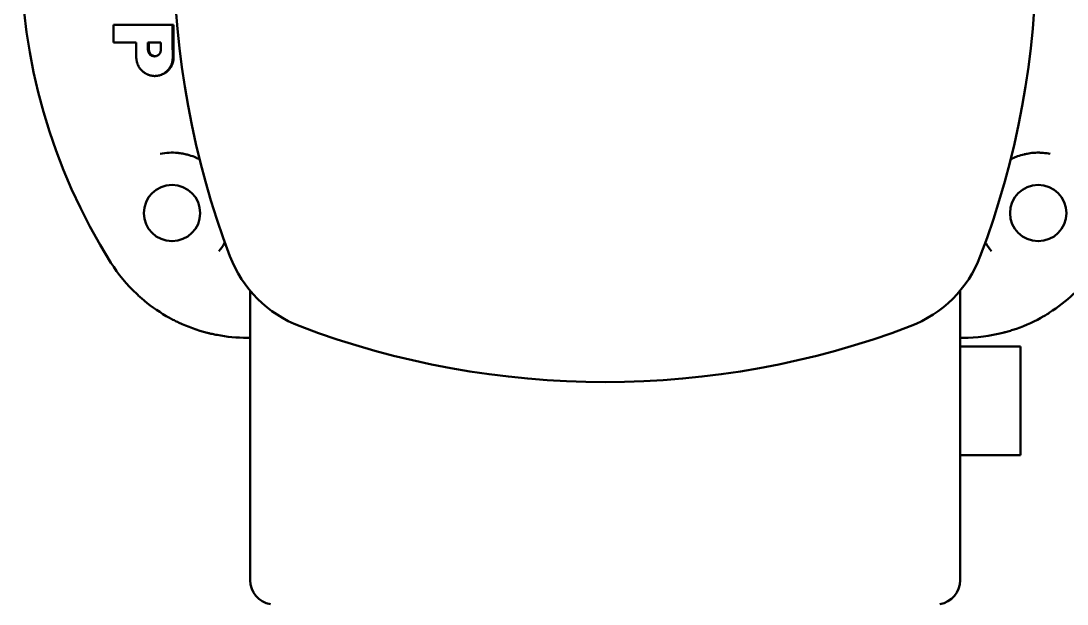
# Model space of a CAD drawing. Header units: millimetres. Extents: x 1510 to 10524, y 7125 to 13164.
# Drawn here: x 4992.38 to 5018.35, y 10978.47 to 10992.96 of the extents above; entities that cross this region are included whole.
import ezdxf

# ---------------------------------------------------------------- set-up
doc = ezdxf.new("R2010")
doc.units = ezdxf.units.MM
doc.header["$LTSCALE"] = 4
doc.layers.add('Visible (ISO)', color=7, linetype='Continuous', lineweight=50)

msp = doc.modelspace()

# ---------------------------------------------------------------- linework, layer by layer
at = {"layer": 'Visible (ISO)'}
for p, q in [((4994.702, 10992.864), (4994.68, 10992.861)), ((4996.165, 10992.862), (4996.143, 10992.858)), ((4995.555, 10992.249), (4995.533, 10992.244)), ((4996.172, 10992.06), (4996.15, 10992.055)), ((4995.842, 10991.612), (4995.821, 10991.606)), ((4998.072, 10979.063), (4998.072, 10986.256)), ((5015.692, 10986.256), (5015.692, 10979.063)), ((4998.072, 10985.086), (4998, 10985.086)), ((5015.764, 10985.086), (5015.692, 10985.086)), ((5017.192, 10984.872), (5015.692, 10984.872)), ((5017.192, 10982.172), (5017.192, 10984.872)), ((5017.192, 10982.172), (5015.692, 10982.172))]:
    msp.add_line(p, q, dxfattribs=at)
for centre in [(4996.132, 10988.186), (5017.632, 10988.186)]:
    msp.add_circle(centre, 0.7, dxfattribs=at)
for centre, radius, start, end in [((5006.882, 10994.686), 14.5, 147.769, 212.231), ((5017.532, 10994.686), 21.35, 159.2294, 200.7706), ((4996.232, 10994.686), 21.35, 339.2294, 20.7706), ((5000.374, 10988.179), 3, 200.7706, 249.2294), ((5013.389, 10988.179), 3, 290.7706, 339.2294), ((5006.882, 11005.336), 21.35, 249.2294, 290.7706), ((4998.672, 10979.063), 0.6, 180, 260.5683), ((5015.092, 10979.063), 0.6, 279.4317, 0)]:
    msp.add_arc(centre, radius, start, end, dxfattribs=at)
for centre, major_axis, ratio, start_param, end_param in [((5007.718, 10994.782), (0.065, 53.643), 0.227351, 1.61505, 1.618411), ((5007.324, 10994.783), (0.067, 53.548), 0.219974, 1.615139, 1.618417), ((5007.715, 10994.788), (-0.062, -52.307), 0.226946, 4.757879, 4.761327)]:
    msp.add_ellipse(centre, major_axis=major_axis, ratio=ratio, start_param=start_param, end_param=end_param, dxfattribs=at)
for points, knots in [([(4994.683, 10992.425), (4994.683, 10992.498), (4994.682, 10992.57), (4994.681, 10992.716), (4994.68, 10992.788), (4994.68, 10992.861)], [-0.4357829, -0.4357829, -0.4357829, -0.4357829, -0.2178914, -0.2178914, 0, 0, 0, 0]), ([(4996.143, 10992.858), (4996.144, 10992.725), (4996.145, 10992.591), (4996.147, 10992.323), (4996.149, 10992.189), (4996.15, 10992.055)], [-0.8046423, -0.8046423, -0.8046423, -0.8046423, -0.4028699, -0.4028699, 0, 0, 0, 0]), ([(4996.165, 10992.862), (4996.166, 10992.729), (4996.167, 10992.595), (4996.169, 10992.328), (4996.17, 10992.194), (4996.172, 10992.06)], [-0.8021992, -0.8021992, -0.8021992, -0.8021992, -0.4015141, -0.4015141, 0, 0, 0, 0]), ([(4995.243, 10992.056), (4995.242, 10992.117), (4995.241, 10992.179), (4995.24, 10992.302), (4995.24, 10992.363), (4995.239, 10992.424)], [-0.3686791, -0.3686791, -0.3686791, -0.3686791, -0.1843396, -0.1843396, 0, 0, 0, 0]), ([(4996.15, 10992.055), (4996.149, 10992.035), (4996.148, 10992.02), (4996.147, 10992.009), (4996.147, 10992.009), (4996.147, 10992.008), (4996.147, 10992.008), (4996.147, 10992.007), (4996.147, 10992.007), (4996.147, 10992.006), (4996.147, 10992.005), (4996.147, 10992.004), (4996.147, 10992.003), (4996.146, 10992.001), (4996.146, 10991.999), (4996.146, 10991.997), (4996.146, 10991.993), (4996.145, 10991.989), (4996.145, 10991.986), (4996.144, 10991.978), (4996.143, 10991.971), (4996.142, 10991.964), (4996.142, 10991.963), (4996.142, 10991.962), (4996.142, 10991.962), (4996.141, 10991.961), (4996.141, 10991.96), (4996.141, 10991.959), (4996.141, 10991.957), (4996.14, 10991.955), (4996.14, 10991.953), (4996.139, 10991.95), (4996.139, 10991.946), (4996.138, 10991.942), (4996.136, 10991.935), (4996.135, 10991.928), (4996.133, 10991.92), (4996.129, 10991.906), (4996.124, 10991.891), (4996.118, 10991.877), (4996.117, 10991.874), (4996.116, 10991.87), (4996.114, 10991.867), (4996.113, 10991.863), (4996.111, 10991.86), (4996.11, 10991.857), (4996.107, 10991.85), (4996.103, 10991.843), (4996.1, 10991.836), (4996.093, 10991.823), (4996.085, 10991.81), (4996.077, 10991.797), (4996.075, 10991.793), (4996.073, 10991.79), (4996.071, 10991.787), (4996.069, 10991.784), (4996.066, 10991.781), (4996.064, 10991.778), (4996.06, 10991.772), (4996.055, 10991.766), (4996.051, 10991.76), (4996.041, 10991.748), (4996.031, 10991.737), (4996.021, 10991.726), (4996.011, 10991.715), (4996, 10991.705), (4995.988, 10991.696), (4995.977, 10991.686), (4995.965, 10991.677), (4995.953, 10991.668), (4995.941, 10991.66), (4995.928, 10991.652), (4995.915, 10991.645), (4995.902, 10991.638), (4995.889, 10991.631), (4995.875, 10991.626), (4995.868, 10991.623), (4995.862, 10991.62), (4995.855, 10991.617), (4995.848, 10991.615), (4995.841, 10991.612), (4995.834, 10991.61), (4995.819, 10991.606), (4995.805, 10991.602), (4995.79, 10991.599), (4995.783, 10991.598), (4995.776, 10991.596), (4995.769, 10991.595), (4995.761, 10991.594), (4995.754, 10991.593), (4995.746, 10991.592), (4995.732, 10991.591), (4995.717, 10991.59), (4995.702, 10991.59), (4995.694, 10991.59), (4995.687, 10991.59), (4995.68, 10991.591), (4995.672, 10991.591), (4995.665, 10991.592), (4995.657, 10991.593), (4995.643, 10991.594), (4995.628, 10991.596), (4995.613, 10991.599), (4995.598, 10991.602), (4995.584, 10991.606), (4995.57, 10991.61), (4995.556, 10991.615), (4995.542, 10991.62), (4995.528, 10991.626), (4995.521, 10991.629), (4995.514, 10991.632), (4995.507, 10991.635), (4995.501, 10991.638), (4995.494, 10991.642), (4995.487, 10991.645), (4995.474, 10991.653), (4995.461, 10991.66), (4995.449, 10991.669), (4995.436, 10991.678), (4995.424, 10991.687), (4995.413, 10991.696), (4995.401, 10991.706), (4995.39, 10991.716), (4995.379, 10991.727), (4995.376, 10991.73), (4995.373, 10991.732), (4995.371, 10991.735), (4995.368, 10991.738), (4995.365, 10991.741), (4995.363, 10991.744), (4995.358, 10991.749), (4995.353, 10991.755), (4995.348, 10991.761), (4995.338, 10991.773), (4995.329, 10991.785), (4995.321, 10991.797), (4995.32, 10991.799), (4995.319, 10991.801), (4995.318, 10991.802), (4995.317, 10991.804), (4995.316, 10991.806), (4995.314, 10991.807), (4995.312, 10991.811), (4995.31, 10991.814), (4995.308, 10991.817), (4995.305, 10991.824), (4995.301, 10991.83), (4995.297, 10991.837), (4995.291, 10991.851), (4995.285, 10991.864), (4995.279, 10991.878), (4995.279, 10991.879), (4995.279, 10991.88), (4995.278, 10991.88), (4995.278, 10991.881), (4995.278, 10991.882), (4995.278, 10991.883), (4995.277, 10991.884), (4995.276, 10991.886), (4995.276, 10991.887), (4995.275, 10991.891), (4995.274, 10991.894), (4995.273, 10991.897), (4995.27, 10991.904), (4995.268, 10991.911), (4995.266, 10991.918), (4995.263, 10991.933), (4995.259, 10991.949), (4995.256, 10991.965), (4995.256, 10991.966), (4995.256, 10991.966), (4995.256, 10991.967), (4995.256, 10991.967), (4995.256, 10991.967), (4995.256, 10991.968), (4995.255, 10991.969), (4995.255, 10991.969), (4995.255, 10991.97), (4995.255, 10991.972), (4995.254, 10991.974), (4995.254, 10991.976), (4995.254, 10991.979), (4995.253, 10991.983), (4995.252, 10991.986), (4995.251, 10991.994), (4995.25, 10992.002), (4995.249, 10992.011), (4995.249, 10992.011), (4995.249, 10992.011), (4995.249, 10992.011), (4995.249, 10992.011), (4995.248, 10992.012), (4995.248, 10992.012), (4995.248, 10992.013), (4995.248, 10992.013), (4995.248, 10992.014), (4995.248, 10992.015), (4995.248, 10992.017), (4995.248, 10992.018), (4995.247, 10992.021), (4995.247, 10992.024), (4995.246, 10992.028), (4995.245, 10992.036), (4995.244, 10992.045), (4995.243, 10992.056)], [0, 0, 0, 0, 0.03125, 0.03125, 0.03125, 0.032227, 0.032227, 0.032227, 0.033203, 0.033203, 0.033203, 0.035156, 0.035156, 0.035156, 0.039063, 0.039063, 0.039063, 0.046875, 0.046875, 0.046875, 0.0625, 0.0625, 0.0625, 0.064453, 0.064453, 0.064453, 0.066406, 0.066406, 0.066406, 0.070313, 0.070313, 0.070313, 0.078125, 0.078125, 0.078125, 0.09375, 0.09375, 0.09375, 0.125, 0.125, 0.125, 0.132812, 0.132812, 0.132812, 0.140625, 0.140625, 0.140625, 0.15625, 0.15625, 0.15625, 0.1875, 0.1875, 0.1875, 0.195312, 0.195312, 0.195312, 0.203125, 0.203125, 0.203125, 0.21875, 0.21875, 0.21875, 0.25, 0.25, 0.25, 0.28125, 0.28125, 0.28125, 0.3125, 0.3125, 0.3125, 0.34375, 0.34375, 0.34375, 0.375, 0.375, 0.375, 0.390625, 0.390625, 0.390625, 0.40625, 0.40625, 0.40625, 0.4375, 0.4375, 0.4375, 0.453125, 0.453125, 0.453125, 0.46875, 0.46875, 0.46875, 0.5, 0.5, 0.5, 0.515625, 0.515625, 0.515625, 0.53125, 0.53125, 0.53125, 0.5625, 0.5625, 0.5625, 0.59375, 0.59375, 0.59375, 0.625, 0.625, 0.625, 0.640625, 0.640625, 0.640625, 0.65625, 0.65625, 0.65625, 0.6875, 0.6875, 0.6875, 0.71875, 0.71875, 0.71875, 0.75, 0.75, 0.75, 0.757813, 0.757813, 0.757813, 0.765625, 0.765625, 0.765625, 0.78125, 0.78125, 0.78125, 0.8125, 0.8125, 0.8125, 0.816406, 0.816406, 0.816406, 0.820313, 0.820313, 0.820313, 0.828125, 0.828125, 0.828125, 0.84375, 0.84375, 0.84375, 0.875, 0.875, 0.875, 0.876953, 0.876953, 0.876953, 0.878906, 0.878906, 0.878906, 0.882813, 0.882813, 0.882813, 0.890625, 0.890625, 0.890625, 0.90625, 0.90625, 0.90625, 0.9375, 0.9375, 0.9375, 0.938477, 0.938477, 0.938477, 0.939453, 0.939453, 0.939453, 0.941406, 0.941406, 0.941406, 0.945313, 0.945313, 0.945313, 0.953125, 0.953125, 0.953125, 0.96875, 0.96875, 0.96875, 0.968872, 0.968872, 0.968872, 0.970703, 0.970703, 0.970703, 0.972656, 0.972656, 0.972656, 0.976563, 0.976563, 0.976563, 0.984375, 0.984375, 0.984375, 1, 1, 1, 1]), ([(4995.855, 10992.243), (4995.855, 10992.236), (4995.854, 10992.23), (4995.853, 10992.225), (4995.853, 10992.222), (4995.853, 10992.22), (4995.853, 10992.217), (4995.852, 10992.216), (4995.852, 10992.215), (4995.852, 10992.214), (4995.852, 10992.214), (4995.852, 10992.213), (4995.852, 10992.213), (4995.852, 10992.212), (4995.852, 10992.212), (4995.852, 10992.212), (4995.852, 10992.211), (4995.852, 10992.211), (4995.852, 10992.21), (4995.852, 10992.21), (4995.852, 10992.21), (4995.851, 10992.209), (4995.851, 10992.209), (4995.851, 10992.208), (4995.851, 10992.207), (4995.851, 10992.206), (4995.851, 10992.204), (4995.85, 10992.203), (4995.85, 10992.2), (4995.849, 10992.198), (4995.849, 10992.195), (4995.848, 10992.193), (4995.847, 10992.19), (4995.847, 10992.188), (4995.846, 10992.185), (4995.845, 10992.183), (4995.844, 10992.181), (4995.844, 10992.18), (4995.843, 10992.178), (4995.843, 10992.177), (4995.842, 10992.176), (4995.842, 10992.175), (4995.841, 10992.174), (4995.84, 10992.171), (4995.839, 10992.169), (4995.838, 10992.166), (4995.836, 10992.162), (4995.833, 10992.157), (4995.83, 10992.152), (4995.829, 10992.15), (4995.827, 10992.148), (4995.826, 10992.146), (4995.824, 10992.144), (4995.822, 10992.142), (4995.821, 10992.139), (4995.817, 10992.135), (4995.814, 10992.131), (4995.81, 10992.127), (4995.795, 10992.112), (4995.777, 10992.099), (4995.758, 10992.091), (4995.748, 10992.087), (4995.738, 10992.084), (4995.728, 10992.082), (4995.718, 10992.08), (4995.707, 10992.078), (4995.697, 10992.078), (4995.675, 10992.078), (4995.654, 10992.083), (4995.634, 10992.091), (4995.624, 10992.095), (4995.615, 10992.1), (4995.606, 10992.106), (4995.601, 10992.109), (4995.597, 10992.113), (4995.593, 10992.116), (4995.589, 10992.119), (4995.585, 10992.123), (4995.581, 10992.127), (4995.578, 10992.131), (4995.574, 10992.135), (4995.571, 10992.139), (4995.57, 10992.141), (4995.568, 10992.143), (4995.567, 10992.145), (4995.566, 10992.146), (4995.565, 10992.147), (4995.565, 10992.148), (4995.564, 10992.15), (4995.563, 10992.151), (4995.563, 10992.152), (4995.562, 10992.152), (4995.562, 10992.153), (4995.562, 10992.153), (4995.562, 10992.154), (4995.561, 10992.154), (4995.561, 10992.155), (4995.56, 10992.156), (4995.56, 10992.157), (4995.559, 10992.158), (4995.558, 10992.161), (4995.557, 10992.163), (4995.556, 10992.165), (4995.555, 10992.168), (4995.554, 10992.17), (4995.553, 10992.173), (4995.552, 10992.174), (4995.552, 10992.175), (4995.551, 10992.177), (4995.551, 10992.177), (4995.551, 10992.178), (4995.551, 10992.178), (4995.55, 10992.179), (4995.55, 10992.18), (4995.55, 10992.18), (4995.55, 10992.181), (4995.549, 10992.182), (4995.549, 10992.182), (4995.549, 10992.183), (4995.549, 10992.183), (4995.549, 10992.184), (4995.548, 10992.185), (4995.548, 10992.186), (4995.547, 10992.187), (4995.547, 10992.19), (4995.546, 10992.192), (4995.545, 10992.195), (4995.544, 10992.197), (4995.544, 10992.2), (4995.543, 10992.203), (4995.542, 10992.204), (4995.542, 10992.206), (4995.542, 10992.207), (4995.542, 10992.208), (4995.541, 10992.209), (4995.541, 10992.209), (4995.541, 10992.21), (4995.541, 10992.21), (4995.541, 10992.21), (4995.541, 10992.211), (4995.541, 10992.211), (4995.541, 10992.212), (4995.54, 10992.212), (4995.54, 10992.212), (4995.54, 10992.213), (4995.54, 10992.213), (4995.54, 10992.214), (4995.54, 10992.214), (4995.54, 10992.215), (4995.54, 10992.216), (4995.539, 10992.217), (4995.539, 10992.219), (4995.538, 10992.222), (4995.538, 10992.225), (4995.536, 10992.23), (4995.535, 10992.237), (4995.533, 10992.244)], [0, 0, 0, 0, 0.03125, 0.03125, 0.03125, 0.046875, 0.046875, 0.046875, 0.054688, 0.054688, 0.054688, 0.058594, 0.058594, 0.058594, 0.0625, 0.0625, 0.0625, 0.063754, 0.063754, 0.063754, 0.065088, 0.065088, 0.065088, 0.06804, 0.06804, 0.06804, 0.075431, 0.075431, 0.075431, 0.093744, 0.093744, 0.093744, 0.109375, 0.109375, 0.109375, 0.125, 0.125, 0.125, 0.132427, 0.132427, 0.132427, 0.140268, 0.140268, 0.140268, 0.156249, 0.156249, 0.156249, 0.1875, 0.1875, 0.1875, 0.203333, 0.203333, 0.203333, 0.218945, 0.218945, 0.218945, 0.25, 0.25, 0.25, 0.375, 0.375, 0.375, 0.437602, 0.437602, 0.437602, 0.5, 0.5, 0.5, 0.625, 0.625, 0.625, 0.6875, 0.6875, 0.6875, 0.718522, 0.718522, 0.718522, 0.75, 0.75, 0.75, 0.78125, 0.78125, 0.78125, 0.796875, 0.796875, 0.796875, 0.804687, 0.804687, 0.804687, 0.8125, 0.8125, 0.8125, 0.816686, 0.816686, 0.816686, 0.82071, 0.82071, 0.82071, 0.828468, 0.828468, 0.828468, 0.84375, 0.84375, 0.84375, 0.859375, 0.859375, 0.859375, 0.867187, 0.867187, 0.867187, 0.871094, 0.871094, 0.871094, 0.875, 0.875, 0.875, 0.879473, 0.879473, 0.879473, 0.883593, 0.883593, 0.883593, 0.891274, 0.891274, 0.891274, 0.90625, 0.90625, 0.90625, 0.921875, 0.921875, 0.921875, 0.929687, 0.929687, 0.929687, 0.933594, 0.933594, 0.933594, 0.935547, 0.935547, 0.935547, 0.9375, 0.9375, 0.9375, 0.94353, 0.94353, 0.94353, 0.948542, 0.948542, 0.948542, 0.957111, 0.957111, 0.957111, 0.97177, 0.97177, 0.97177, 1, 1, 1, 1]), ([(4995.743, 10992.085), (4995.735, 10992.084), (4995.727, 10992.084), (4995.718, 10992.084), (4995.697, 10992.083), (4995.676, 10992.088), (4995.656, 10992.096), (4995.646, 10992.1), (4995.636, 10992.105), (4995.627, 10992.111), (4995.623, 10992.114), (4995.619, 10992.118), (4995.615, 10992.121), (4995.611, 10992.124), (4995.607, 10992.128), (4995.603, 10992.132), (4995.596, 10992.139), (4995.59, 10992.148), (4995.585, 10992.157), (4995.584, 10992.157), (4995.584, 10992.158), (4995.584, 10992.158), (4995.583, 10992.159), (4995.583, 10992.159), (4995.583, 10992.16), (4995.582, 10992.161), (4995.582, 10992.162), (4995.581, 10992.163), (4995.58, 10992.165), (4995.579, 10992.168), (4995.578, 10992.17), (4995.576, 10992.175), (4995.574, 10992.18), (4995.572, 10992.185), (4995.572, 10992.186), (4995.571, 10992.186), (4995.571, 10992.187), (4995.571, 10992.188), (4995.571, 10992.188), (4995.571, 10992.189), (4995.57, 10992.19), (4995.57, 10992.191), (4995.569, 10992.192), (4995.569, 10992.195), (4995.568, 10992.197), (4995.567, 10992.2), (4995.566, 10992.205), (4995.564, 10992.21), (4995.563, 10992.216), (4995.562, 10992.217), (4995.562, 10992.217), (4995.562, 10992.218), (4995.562, 10992.218), (4995.562, 10992.219), (4995.562, 10992.219), (4995.562, 10992.22), (4995.561, 10992.221), (4995.561, 10992.222), (4995.561, 10992.224), (4995.56, 10992.227), (4995.56, 10992.229), (4995.558, 10992.235), (4995.557, 10992.241), (4995.555, 10992.249)], [0.4519443, 0.4519443, 0.4519443, 0.4519443, 0.5, 0.5, 0.5, 0.625, 0.625, 0.625, 0.6875, 0.6875, 0.6875, 0.71875, 0.71875, 0.71875, 0.75, 0.75, 0.75, 0.8125, 0.8125, 0.8125, 0.8164062, 0.8164062, 0.8164062, 0.8203125, 0.8203125, 0.8203125, 0.828125, 0.828125, 0.828125, 0.84375, 0.84375, 0.84375, 0.875, 0.875, 0.875, 0.8789062, 0.8789062, 0.8789062, 0.8828125, 0.8828125, 0.8828125, 0.890625, 0.890625, 0.890625, 0.90625, 0.90625, 0.90625, 0.9375, 0.9375, 0.9375, 0.9414062, 0.9414062, 0.9414062, 0.9453125, 0.9453125, 0.9453125, 0.953125, 0.953125, 0.953125, 0.96875, 0.96875, 0.96875, 1, 1, 1, 1]), ([(4996.172, 10992.06), (4996.171, 10992.05), (4996.171, 10992.042), (4996.17, 10992.034), (4996.17, 10992.027), (4996.169, 10992.021), (4996.169, 10992.016), (4996.169, 10992.015), (4996.169, 10992.015), (4996.169, 10992.015), (4996.169, 10992.014), (4996.169, 10992.014), (4996.169, 10992.013), (4996.169, 10992.013), (4996.169, 10992.012), (4996.169, 10992.012), (4996.169, 10992.011), (4996.168, 10992.01), (4996.168, 10992.009), (4996.168, 10992.006), (4996.168, 10992.004), (4996.168, 10992.003), (4996.167, 10991.998), (4996.167, 10991.995), (4996.167, 10991.991), (4996.166, 10991.987), (4996.166, 10991.984), (4996.165, 10991.98), (4996.165, 10991.978), (4996.165, 10991.977), (4996.165, 10991.975), (4996.164, 10991.973), (4996.164, 10991.972), (4996.164, 10991.97), (4996.164, 10991.969), (4996.163, 10991.968), (4996.163, 10991.967), (4996.163, 10991.966), (4996.163, 10991.965), (4996.163, 10991.964), (4996.163, 10991.962), (4996.162, 10991.961), (4996.162, 10991.959), (4996.161, 10991.955), (4996.16, 10991.951), (4996.16, 10991.948), (4996.158, 10991.94), (4996.156, 10991.933), (4996.154, 10991.926), (4996.152, 10991.919), (4996.15, 10991.911), (4996.148, 10991.904), (4996.146, 10991.897), (4996.143, 10991.89), (4996.14, 10991.883), (4996.139, 10991.879), (4996.137, 10991.876), (4996.136, 10991.873), (4996.134, 10991.869), (4996.133, 10991.866), (4996.131, 10991.862), (4996.128, 10991.855), (4996.125, 10991.849), (4996.122, 10991.842), (4996.118, 10991.835), (4996.114, 10991.829), (4996.111, 10991.822), (4996.107, 10991.815), (4996.103, 10991.809), (4996.099, 10991.803), (4996.097, 10991.799), (4996.095, 10991.796), (4996.092, 10991.793), (4996.09, 10991.79), (4996.088, 10991.787), (4996.086, 10991.784), (4996.082, 10991.778), (4996.077, 10991.772), (4996.072, 10991.766), (4996.063, 10991.754), (4996.053, 10991.743), (4996.043, 10991.732), (4996.032, 10991.721), (4996.021, 10991.711), (4996.01, 10991.702), (4995.999, 10991.692), (4995.987, 10991.683), (4995.975, 10991.674), (4995.963, 10991.666), (4995.95, 10991.658), (4995.937, 10991.651), (4995.924, 10991.644), (4995.91, 10991.637), (4995.897, 10991.632), (4995.89, 10991.629), (4995.883, 10991.626), (4995.876, 10991.623), (4995.869, 10991.621), (4995.862, 10991.618), (4995.855, 10991.616), (4995.851, 10991.615), (4995.847, 10991.614), (4995.842, 10991.612)], [0, 0, 0, 0, 0.015625, 0.015625, 0.015625, 0.0302734, 0.0302734, 0.0302734, 0.03125, 0.03125, 0.03125, 0.031901, 0.031901, 0.031901, 0.0325924, 0.0325924, 0.0325924, 0.0341157, 0.0341157, 0.0341157, 0.037864, 0.037864, 0.037864, 0.0468723, 0.0468723, 0.0468723, 0.0546875, 0.0546875, 0.0546875, 0.0585937, 0.0585937, 0.0585937, 0.0625, 0.0625, 0.0625, 0.0642708, 0.0642708, 0.0642708, 0.0660813, 0.0660813, 0.0660813, 0.0698158, 0.0698158, 0.0698158, 0.0776595, 0.0776595, 0.0776595, 0.0937492, 0.0937492, 0.0937492, 0.109375, 0.109375, 0.109375, 0.125, 0.125, 0.125, 0.1328933, 0.1328933, 0.1328933, 0.1406962, 0.1406962, 0.1406962, 0.1562499, 0.1562499, 0.1562499, 0.171875, 0.171875, 0.171875, 0.1875, 0.1875, 0.1875, 0.1954387, 0.1954387, 0.1954387, 0.2033127, 0.2033127, 0.2033127, 0.2189266, 0.2189266, 0.2189266, 0.25, 0.25, 0.25, 0.2811787, 0.2811787, 0.2811787, 0.3125242, 0.3125242, 0.3125242, 0.3438297, 0.3438297, 0.3438297, 0.375, 0.375, 0.375, 0.3907563, 0.3907563, 0.3907563, 0.406414, 0.406414, 0.406414, 0.4157884, 0.4157884, 0.4157884, 0.4157884]), ([(4996.816, 10989.521), (4996.801, 10989.528), (4996.786, 10989.536), (4996.771, 10989.543), (4996.757, 10989.549), (4996.744, 10989.555), (4996.731, 10989.561), (4996.73, 10989.562), (4996.729, 10989.562), (4996.727, 10989.563), (4996.713, 10989.569), (4996.702, 10989.573), (4996.689, 10989.579), (4996.633, 10989.601), (4996.574, 10989.621), (4996.512, 10989.637), (4996.476, 10989.647), (4996.438, 10989.655), (4996.4, 10989.662), (4996.379, 10989.666), (4996.358, 10989.669), (4996.336, 10989.672), (4996.322, 10989.674), (4996.307, 10989.676), (4996.293, 10989.677), (4996.291, 10989.678), (4996.289, 10989.678), (4996.286, 10989.678), (4996.277, 10989.679), (4996.272, 10989.679), (4996.264, 10989.68), (4996.201, 10989.686), (4996.133, 10989.688), (4996.06, 10989.684), (4995.989, 10989.681), (4995.913, 10989.672), (4995.835, 10989.656)], [0.7237964, 0.7237964, 0.7237964, 0.7237964, 0.7371094, 0.7371094, 0.7371094, 0.7486542, 0.7486542, 0.7486542, 0.7494981, 0.7494981, 0.7494981, 0.7615712, 0.7615712, 0.7615712, 0.8142434, 0.8142434, 0.8142434, 0.8448873, 0.8448873, 0.8448873, 0.8618315, 0.8618315, 0.8618315, 0.8730752, 0.8730752, 0.8730752, 0.8746471, 0.8746471, 0.8746471, 0.88162, 0.88162, 0.88162, 0.9417733, 0.9417733, 0.9417733, 1, 1, 1, 1]), ([(5017.929, 10989.656), (5017.869, 10989.668), (5017.812, 10989.676), (5017.73, 10989.683), (5017.704, 10989.684), (5017.666, 10989.686), (5017.647, 10989.686), (5017.625, 10989.686), (5017.614, 10989.686), (5017.609, 10989.686), (5017.607, 10989.686), (5017.605, 10989.686), (5017.605, 10989.686), (5017.546, 10989.685), (5017.489, 10989.68), (5017.408, 10989.669), (5017.382, 10989.665), (5017.343, 10989.658), (5017.324, 10989.654), (5017.302, 10989.649), (5017.291, 10989.647), (5017.286, 10989.646), (5017.283, 10989.645), (5017.282, 10989.644), (5017.224, 10989.631), (5017.17, 10989.614), (5017.093, 10989.586), (5017.067, 10989.576), (5017.03, 10989.56), (5017.012, 10989.552), (5016.991, 10989.542), (5016.98, 10989.537), (5016.976, 10989.535), (5016.973, 10989.534), (5016.972, 10989.533), (5016.963, 10989.528), (5016.955, 10989.525), (5016.948, 10989.521)], [0, 0, 0, 0, 0.0625, 0.0625, 0.09375, 0.09375, 0.109375, 0.1171875, 0.1210938, 0.1230469, 0.1240234, 0.1240234, 0.125, 0.125, 0.1875, 0.1875, 0.21875, 0.21875, 0.234375, 0.2421875, 0.2460938, 0.2480469, 0.2480469, 0.25, 0.25, 0.3125, 0.3125, 0.34375, 0.34375, 0.359375, 0.3671875, 0.3710937, 0.3730469, 0.3730469, 0.375, 0.375, 0.3841808, 0.3841808, 0.3841808, 0.3841808]), ([(4997.296, 10987.24), (4997.347, 10987.302), (4997.39, 10987.366), (4997.426, 10987.427), (4997.432, 10987.437), (4997.437, 10987.447), (4997.443, 10987.457)], [0, 0, 0, 0, 0.05842974, 0.05842974, 0.05842974, 0.06783732, 0.06783732, 0.06783732, 0.06783732]), ([(5016.321, 10987.457), (5016.322, 10987.455), (5016.323, 10987.453), (5016.324, 10987.451), (5016.324, 10987.451), (5016.325, 10987.45), (5016.325, 10987.449), (5016.329, 10987.442), (5016.334, 10987.434), (5016.339, 10987.426), (5016.374, 10987.366), (5016.416, 10987.303), (5016.468, 10987.24)], [0.741901, 0.741901, 0.741901, 0.741901, 0.7480469, 0.7480469, 0.7480469, 0.75, 0.75, 0.75, 0.7791876, 0.7791876, 0.7791876, 1, 1, 1, 1]), ([(4998, 10985.086), (4997.744, 10985.086), (4997.492, 10985.111), (4997.249, 10985.157), (4997.208, 10985.165), (4997.168, 10985.173), (4997.128, 10985.182), (4997.108, 10985.187), (4997.088, 10985.191), (4997.068, 10985.196), (4997.058, 10985.198), (4997.048, 10985.201), (4997.038, 10985.203), (4997.033, 10985.205), (4997.028, 10985.206), (4997.023, 10985.207), (4997.018, 10985.208), (4997.013, 10985.21), (4997.008, 10985.211), (4996.76, 10985.274), (4996.521, 10985.361), (4996.295, 10985.468), (4996.257, 10985.485), (4996.22, 10985.504), (4996.183, 10985.523), (4996.164, 10985.532), (4996.146, 10985.542), (4996.127, 10985.551), (4996.118, 10985.556), (4996.109, 10985.561), (4996.1, 10985.566), (4996.095, 10985.569), (4996.091, 10985.571), (4996.086, 10985.573), (4996.082, 10985.576), (4996.077, 10985.578), (4996.072, 10985.581), (4995.849, 10985.704), (4995.639, 10985.847), (4995.445, 10986.008), (4995.413, 10986.035), (4995.381, 10986.062), (4995.35, 10986.09), (4995.334, 10986.104), (4995.318, 10986.118), (4995.303, 10986.132), (4995.287, 10986.146), (4995.272, 10986.16), (4995.257, 10986.175), (4995.011, 10986.406), (4994.795, 10986.668), (4994.616, 10986.953)], [0, 0, 0, 0, 0.1875, 0.1875, 0.1875, 0.21875, 0.21875, 0.21875, 0.234375, 0.234375, 0.234375, 0.242188, 0.242188, 0.242188, 0.246094, 0.246094, 0.246094, 0.25, 0.25, 0.25, 0.4375, 0.4375, 0.4375, 0.46875, 0.46875, 0.46875, 0.484375, 0.484375, 0.484375, 0.492188, 0.492188, 0.492188, 0.496094, 0.496094, 0.496094, 0.5, 0.5, 0.5, 0.6875, 0.6875, 0.6875, 0.71875, 0.71875, 0.71875, 0.734375, 0.734375, 0.734375, 0.75, 0.75, 0.75, 1, 1, 1, 1]), ([(5019.147, 10986.953), (5019.013, 10986.739), (5018.858, 10986.539), (5018.685, 10986.354), (5018.657, 10986.323), (5018.627, 10986.293), (5018.598, 10986.263), (5018.583, 10986.248), (5018.568, 10986.233), (5018.553, 10986.218), (5018.538, 10986.204), (5018.522, 10986.189), (5018.507, 10986.175), (5018.324, 10986.003), (5018.124, 10985.847), (5017.91, 10985.711), (5017.875, 10985.688), (5017.838, 10985.666), (5017.802, 10985.644), (5017.784, 10985.633), (5017.765, 10985.623), (5017.747, 10985.612), (5017.738, 10985.607), (5017.729, 10985.602), (5017.719, 10985.597), (5017.715, 10985.594), (5017.71, 10985.591), (5017.705, 10985.589), (5017.701, 10985.586), (5017.696, 10985.584), (5017.692, 10985.581), (5017.473, 10985.461), (5017.242, 10985.36), (5017.001, 10985.282), (5016.96, 10985.269), (5016.92, 10985.256), (5016.879, 10985.245), (5016.859, 10985.239), (5016.838, 10985.233), (5016.818, 10985.227), (5016.808, 10985.224), (5016.797, 10985.222), (5016.787, 10985.219), (5016.782, 10985.218), (5016.777, 10985.216), (5016.772, 10985.215), (5016.766, 10985.214), (5016.761, 10985.212), (5016.756, 10985.211), (5016.439, 10985.13), (5016.105, 10985.086), (5015.764, 10985.086)], [0, 0, 0, 0, 0.1875, 0.1875, 0.1875, 0.21875, 0.21875, 0.21875, 0.234375, 0.234375, 0.234375, 0.25, 0.25, 0.25, 0.4375, 0.4375, 0.4375, 0.46875, 0.46875, 0.46875, 0.484375, 0.484375, 0.484375, 0.492188, 0.492188, 0.492188, 0.496094, 0.496094, 0.496094, 0.5, 0.5, 0.5, 0.6875, 0.6875, 0.6875, 0.71875, 0.71875, 0.71875, 0.734375, 0.734375, 0.734375, 0.742188, 0.742188, 0.742188, 0.746094, 0.746094, 0.746094, 0.75, 0.75, 0.75, 1, 1, 1, 1])]:
    msp.add_open_spline(points, degree=3, knots=knots, dxfattribs=at)
for points in [[(4994.68, 10992.861), (4995.198, 10992.86), (4995.685, 10992.859), (4996.143, 10992.858)], [(4994.702, 10992.864), (4995.22, 10992.863), (4995.707, 10992.863), (4996.165, 10992.862)], [(4995.239, 10992.424), (4995.058, 10992.425), (4994.873, 10992.425), (4994.683, 10992.425)], [(4995.532, 10992.424), (4995.64, 10992.424), (4995.748, 10992.424), (4995.854, 10992.423)]]:
    msp.add_open_spline(points, degree=3, dxfattribs=at)

doc.saveas('drawing.dxf')
